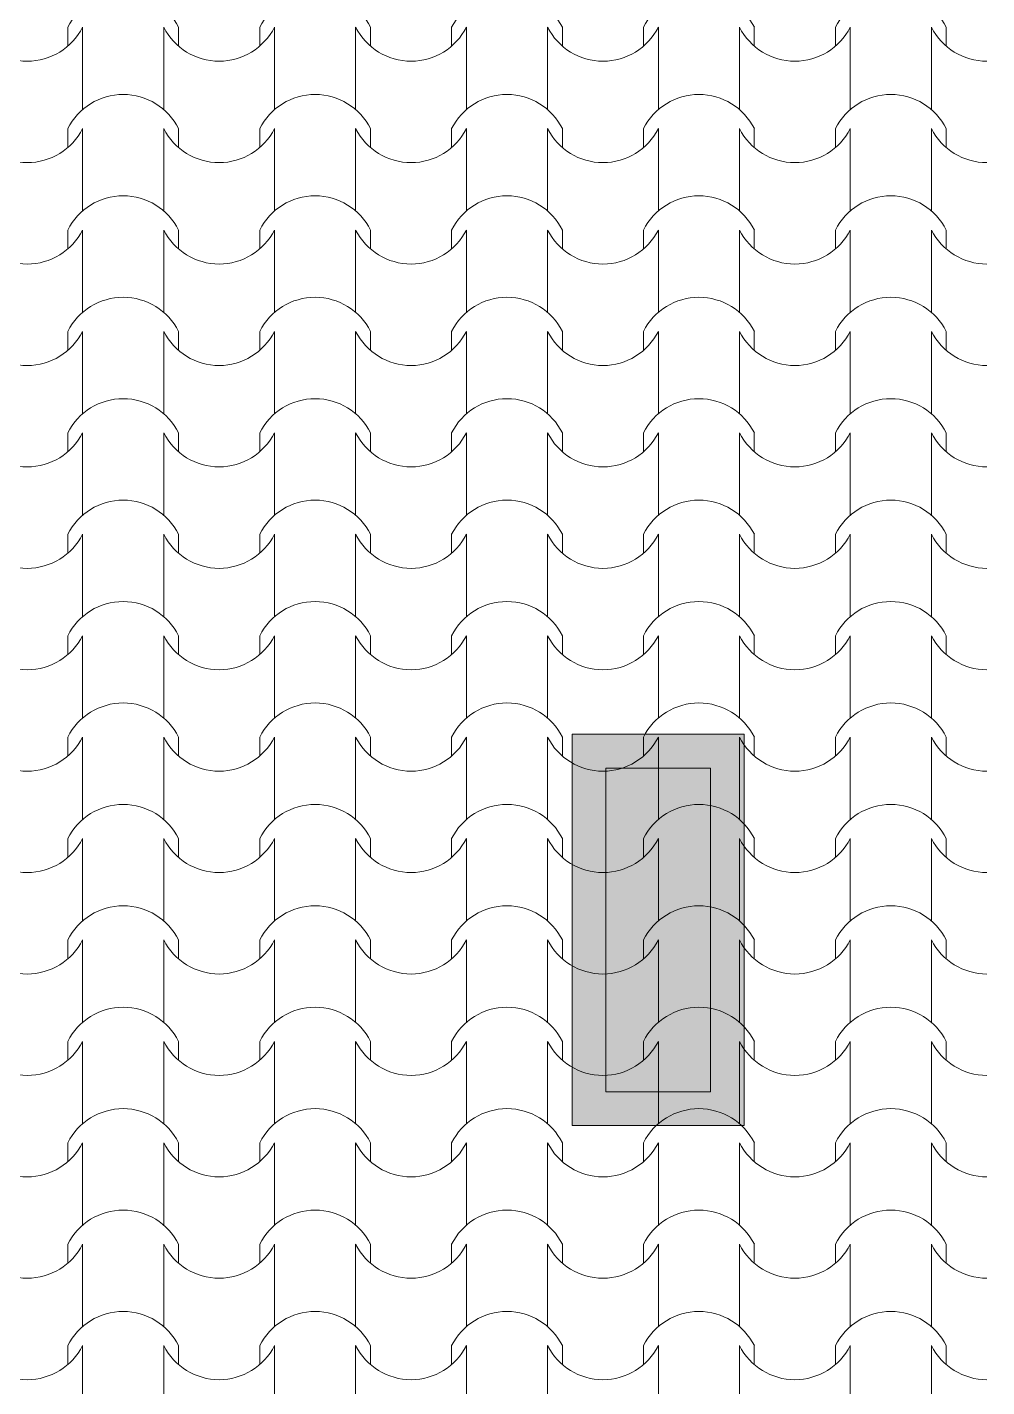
# Model space of a CAD drawing. Header units: feet. Extents: x 2791058 to 2855058, y -67651 to -26651.
# Drawn here: x 2827253 to 2830098, y -47993 to -43962 of the extents above; entities that cross this region are included whole.
import ezdxf

# ---------------------------------------------------------------- set-up
doc = ezdxf.new("R2010")
doc.units = ezdxf.units.FT
doc.header["$MEASUREMENT"] = 0
doc.layers.add('Shell - Roof_Pen_No__1', color=7, linetype='Continuous', lineweight=0)
doc.layers.add('Structural - Bearing_Pen_No__1', color=7, linetype='Continuous', lineweight=0)
doc.layers.add('Structural - Bearing_Pen_No__82', color=7, linetype='Continuous', lineweight=0, true_color=0xaaaaaa)

# ---------------------------------------------------------------- blocks, each defined once
blk = doc.blocks.new('*X4', base_point=(2247653.8, -76425))
at = {"layer": 'Structural - Bearing_Pen_No__82', "color": 253, "linetype": 'Continuous', "lineweight": 0, "true_color": 0xaaaaaa}
for p, q in [((2827373, -44018.3), (2827373, -43962.3)), ((2827417, -44084.2), (2827417, -43962.3)), ((2827657.4, -44084.2), (2827657.4, -43962.3)), ((2827701.5, -44018.3), (2827701.5, -43962.3)), ((2827941.9, -44018.3), (2827941.9, -43962.3)), ((2827985.9, -44084.2), (2827985.9, -43962.3)), ((2828226.4, -44084.2), (2828226.4, -43962.3)), ((2828270.4, -44018.3), (2828270.4, -43962.3)), ((2828510.9, -44018.3), (2828510.9, -43962.3)), ((2828554.9, -44084.2), (2828554.9, -43962.3)), ((2828795.4, -44084.2), (2828795.4, -43962.3)), ((2828839.4, -44018.3), (2828839.4, -43962.3)), ((2829079.8, -44018.3), (2829079.8, -43962.3)), ((2829123.9, -44084.2), (2829123.9, -43962.3)), ((2829364.3, -44084.2), (2829364.3, -43962.3)), ((2829408.3, -44018.3), (2829408.3, -43962.3)), ((2829648.8, -44018.3), (2829648.8, -43962.3)), ((2829692.8, -44084.2), (2829692.8, -43962.3)), ((2829933.3, -44084.2), (2829933.3, -43962.3)), ((2829977.3, -44018.3), (2829977.3, -43962.3)), ((2827417, -44206.2), (2827417, -44084.2)), ((2827657.4, -44206.2), (2827657.4, -44084.2)), ((2827985.9, -44206.2), (2827985.9, -44084.2)), ((2828226.4, -44206.2), (2828226.4, -44084.2)), ((2828554.9, -44206.2), (2828554.9, -44084.2)), ((2828795.4, -44206.2), (2828795.4, -44084.2)), ((2829123.9, -44206.2), (2829123.9, -44084.2)), ((2829364.3, -44206.2), (2829364.3, -44084.2)), ((2829692.8, -44206.2), (2829692.8, -44084.2)), ((2829933.3, -44206.2), (2829933.3, -44084.2)), ((2827373, -44319), (2827373, -44263)), ((2827417, -44384.9), (2827417, -44263)), ((2827657.4, -44384.9), (2827657.4, -44263)), ((2827701.5, -44319), (2827701.5, -44263)), ((2827941.9, -44319), (2827941.9, -44263)), ((2827985.9, -44384.9), (2827985.9, -44263)), ((2828226.4, -44384.9), (2828226.4, -44263)), ((2828270.4, -44319), (2828270.4, -44263)), ((2828510.9, -44319), (2828510.9, -44263)), ((2828554.9, -44384.9), (2828554.9, -44263)), ((2828795.4, -44384.9), (2828795.4, -44263)), ((2828839.4, -44319), (2828839.4, -44263)), ((2829079.8, -44319), (2829079.8, -44263)), ((2829123.9, -44384.9), (2829123.9, -44263)), ((2829364.3, -44384.9), (2829364.3, -44263)), ((2829408.3, -44319), (2829408.3, -44263)), ((2829648.8, -44319), (2829648.8, -44263)), ((2829692.8, -44384.9), (2829692.8, -44263)), ((2829933.3, -44384.9), (2829933.3, -44263)), ((2829977.3, -44319), (2829977.3, -44263)), ((2827417, -44506.8), (2827417, -44384.9)), ((2827657.4, -44506.8), (2827657.4, -44384.9)), ((2827985.9, -44506.8), (2827985.9, -44384.9)), ((2828226.4, -44506.8), (2828226.4, -44384.9)), ((2828554.9, -44506.8), (2828554.9, -44384.9)), ((2828795.4, -44506.8), (2828795.4, -44384.9)), ((2829123.9, -44506.8), (2829123.9, -44384.9)), ((2829364.3, -44506.8), (2829364.3, -44384.9)), ((2829692.8, -44506.8), (2829692.8, -44384.9)), ((2829933.3, -44506.8), (2829933.3, -44384.9)), ((2827373, -44619.7), (2827373, -44563.6)), ((2827417, -44685.6), (2827417, -44563.6)), ((2827657.4, -44685.6), (2827657.4, -44563.6)), ((2827701.5, -44619.7), (2827701.5, -44563.6)), ((2827941.9, -44619.7), (2827941.9, -44563.6)), ((2827985.9, -44685.6), (2827985.9, -44563.6)), ((2828226.4, -44685.6), (2828226.4, -44563.6)), ((2828270.4, -44619.7), (2828270.4, -44563.6)), ((2828510.9, -44619.7), (2828510.9, -44563.6)), ((2828554.9, -44685.6), (2828554.9, -44563.6)), ((2828795.4, -44685.6), (2828795.4, -44563.6)), ((2828839.4, -44619.7), (2828839.4, -44563.6)), ((2829079.8, -44619.7), (2829079.8, -44563.6)), ((2829123.9, -44685.6), (2829123.9, -44563.6)), ((2829364.3, -44685.6), (2829364.3, -44563.6)), ((2829408.3, -44619.7), (2829408.3, -44563.6)), ((2829648.8, -44619.7), (2829648.8, -44563.6)), ((2829692.8, -44685.6), (2829692.8, -44563.6)), ((2829933.3, -44685.6), (2829933.3, -44563.6)), ((2829977.3, -44619.7), (2829977.3, -44563.6)), ((2827417, -44807.5), (2827417, -44685.6)), ((2827657.4, -44807.5), (2827657.4, -44685.6)), ((2827985.9, -44807.5), (2827985.9, -44685.6)), ((2828226.4, -44807.5), (2828226.4, -44685.6)), ((2828554.9, -44807.5), (2828554.9, -44685.6)), ((2828795.4, -44807.5), (2828795.4, -44685.6)), ((2829123.9, -44807.5), (2829123.9, -44685.6)), ((2829364.3, -44807.5), (2829364.3, -44685.6)), ((2829692.8, -44807.5), (2829692.8, -44685.6)), ((2829933.3, -44807.5), (2829933.3, -44685.6)), ((2827373, -44920.4), (2827373, -44864.3)), ((2827417, -44986.2), (2827417, -44864.3)), ((2827657.4, -44986.2), (2827657.4, -44864.3)), ((2827701.5, -44920.4), (2827701.5, -44864.3)), ((2827941.9, -44920.4), (2827941.9, -44864.3)), ((2827985.9, -44986.2), (2827985.9, -44864.3)), ((2828226.4, -44986.2), (2828226.4, -44864.3)), ((2828270.4, -44920.4), (2828270.4, -44864.3)), ((2828510.9, -44920.4), (2828510.9, -44864.3)), ((2828554.9, -44986.2), (2828554.9, -44864.3)), ((2828795.4, -44986.2), (2828795.4, -44864.3)), ((2828839.4, -44920.4), (2828839.4, -44864.3)), ((2829079.8, -44920.4), (2829079.8, -44864.3)), ((2829123.9, -44986.2), (2829123.9, -44864.3)), ((2829364.3, -44986.2), (2829364.3, -44864.3)), ((2829408.3, -44920.4), (2829408.3, -44864.3)), ((2829648.8, -44920.4), (2829648.8, -44864.3)), ((2829692.8, -44986.2), (2829692.8, -44864.3)), ((2829933.3, -44986.2), (2829933.3, -44864.3)), ((2829977.3, -44920.4), (2829977.3, -44864.3)), ((2827417, -45108.2), (2827417, -44986.2)), ((2827657.4, -45108.2), (2827657.4, -44986.2)), ((2827985.9, -45108.2), (2827985.9, -44986.2)), ((2828226.4, -45108.2), (2828226.4, -44986.2)), ((2828554.9, -45108.2), (2828554.9, -44986.2)), ((2828795.4, -45108.2), (2828795.4, -44986.2)), ((2829123.9, -45108.2), (2829123.9, -44986.2)), ((2829364.3, -45108.2), (2829364.3, -44986.2)), ((2829692.8, -45108.2), (2829692.8, -44986.2)), ((2829933.3, -45108.2), (2829933.3, -44986.2)), ((2827373, -45221), (2827373, -45165)), ((2827417, -45286.9), (2827417, -45165)), ((2827657.4, -45286.9), (2827657.4, -45165)), ((2827701.5, -45221), (2827701.5, -45165)), ((2827941.9, -45221), (2827941.9, -45165)), ((2827985.9, -45286.9), (2827985.9, -45165)), ((2828226.4, -45286.9), (2828226.4, -45165)), ((2828270.4, -45221), (2828270.4, -45165)), ((2828510.9, -45221), (2828510.9, -45165)), ((2828554.9, -45286.9), (2828554.9, -45165)), ((2828795.4, -45286.9), (2828795.4, -45165)), ((2828839.4, -45221), (2828839.4, -45165)), ((2829079.8, -45221), (2829079.8, -45165)), ((2829123.9, -45286.9), (2829123.9, -45165)), ((2829364.3, -45286.9), (2829364.3, -45165)), ((2829408.3, -45221), (2829408.3, -45165)), ((2829648.8, -45221), (2829648.8, -45165)), ((2829692.8, -45286.9), (2829692.8, -45165)), ((2829933.3, -45286.9), (2829933.3, -45165)), ((2829977.3, -45221), (2829977.3, -45165)), ((2827417, -45408.8), (2827417, -45286.9)), ((2827657.4, -45408.8), (2827657.4, -45286.9)), ((2827985.9, -45408.8), (2827985.9, -45286.9)), ((2828226.4, -45408.8), (2828226.4, -45286.9)), ((2828554.9, -45408.8), (2828554.9, -45286.9)), ((2828795.4, -45408.8), (2828795.4, -45286.9)), ((2829123.9, -45408.8), (2829123.9, -45286.9)), ((2829364.3, -45408.8), (2829364.3, -45286.9)), ((2829692.8, -45408.8), (2829692.8, -45286.9)), ((2829933.3, -45408.8), (2829933.3, -45286.9)), ((2827373, -45521.7), (2827373, -45465.6)), ((2827417, -45587.6), (2827417, -45465.6)), ((2827657.4, -45587.6), (2827657.4, -45465.6)), ((2827701.5, -45521.7), (2827701.5, -45465.6)), ((2827941.9, -45521.7), (2827941.9, -45465.6)), ((2827985.9, -45587.6), (2827985.9, -45465.6)), ((2828226.4, -45587.6), (2828226.4, -45465.6)), ((2828270.4, -45521.7), (2828270.4, -45465.6)), ((2828510.9, -45521.7), (2828510.9, -45465.6)), ((2828554.9, -45587.6), (2828554.9, -45465.6)), ((2828795.4, -45587.6), (2828795.4, -45465.6)), ((2828839.4, -45521.7), (2828839.4, -45465.6)), ((2829079.8, -45521.7), (2829079.8, -45465.6)), ((2829123.9, -45587.6), (2829123.9, -45465.6)), ((2829364.3, -45587.6), (2829364.3, -45465.6)), ((2829408.3, -45521.7), (2829408.3, -45465.6)), ((2829648.8, -45521.7), (2829648.8, -45465.6)), ((2829692.8, -45587.6), (2829692.8, -45465.6)), ((2829933.3, -45587.6), (2829933.3, -45465.6)), ((2829977.3, -45521.7), (2829977.3, -45465.6)), ((2827417, -45709.5), (2827417, -45587.6)), ((2827657.4, -45709.5), (2827657.4, -45587.6)), ((2827985.9, -45709.5), (2827985.9, -45587.6)), ((2828226.4, -45709.5), (2828226.4, -45587.6)), ((2828554.9, -45709.5), (2828554.9, -45587.6)), ((2828795.4, -45709.5), (2828795.4, -45587.6)), ((2829123.9, -45709.5), (2829123.9, -45587.6)), ((2829364.3, -45709.5), (2829364.3, -45587.6)), ((2829692.8, -45709.5), (2829692.8, -45587.6)), ((2829933.3, -45709.5), (2829933.3, -45587.6)), ((2827373, -45822.4), (2827373, -45766.3)), ((2827417, -45888.3), (2827417, -45766.3)), ((2827657.4, -45888.3), (2827657.4, -45766.3)), ((2827701.5, -45822.4), (2827701.5, -45766.3)), ((2827941.9, -45822.4), (2827941.9, -45766.3)), ((2827985.9, -45888.3), (2827985.9, -45766.3)), ((2828226.4, -45888.3), (2828226.4, -45766.3)), ((2828270.4, -45822.4), (2828270.4, -45766.3)), ((2828510.9, -45822.4), (2828510.9, -45766.3)), ((2828554.9, -45888.3), (2828554.9, -45766.3)), ((2828795.4, -45888.3), (2828795.4, -45766.3)), ((2828839.4, -45822.4), (2828839.4, -45766.3)), ((2829079.8, -45822.4), (2829079.8, -45766.3)), ((2829123.9, -45888.3), (2829123.9, -45766.3)), ((2829364.3, -45888.3), (2829364.3, -45766.3)), ((2829408.3, -45822.4), (2829408.3, -45766.3)), ((2829648.8, -45822.4), (2829648.8, -45766.3)), ((2829692.8, -45888.3), (2829692.8, -45766.3)), ((2829933.3, -45888.3), (2829933.3, -45766.3)), ((2829977.3, -45822.4), (2829977.3, -45766.3)), ((2827417, -46010.2), (2827417, -45888.3)), ((2827657.4, -46010.2), (2827657.4, -45888.3)), ((2827985.9, -46010.2), (2827985.9, -45888.3)), ((2828226.4, -46010.2), (2828226.4, -45888.3)), ((2828554.9, -46010.2), (2828554.9, -45888.3)), ((2828795.4, -46010.2), (2828795.4, -45888.3)), ((2829123.9, -46010.2), (2829123.9, -45888.3)), ((2829364.3, -46010.2), (2829364.3, -45888.3)), ((2829692.8, -46010.2), (2829692.8, -45888.3)), ((2829933.3, -46010.2), (2829933.3, -45888.3)), ((2827373, -46123), (2827373, -46067)), ((2827417, -46188.9), (2827417, -46067)), ((2827657.4, -46188.9), (2827657.4, -46067)), ((2827701.5, -46123), (2827701.5, -46067)), ((2827941.9, -46123), (2827941.9, -46067)), ((2827985.9, -46188.9), (2827985.9, -46067)), ((2828226.4, -46188.9), (2828226.4, -46067)), ((2828270.4, -46123), (2828270.4, -46067)), ((2828510.9, -46123), (2828510.9, -46067)), ((2828554.9, -46188.9), (2828554.9, -46067)), ((2828795.4, -46188.9), (2828795.4, -46067)), ((2828839.4, -46123), (2828839.4, -46067)), ((2829079.8, -46123), (2829079.8, -46067)), ((2829123.9, -46188.9), (2829123.9, -46067)), ((2829364.3, -46188.9), (2829364.3, -46067)), ((2829408.3, -46123), (2829408.3, -46067)), ((2829648.8, -46123), (2829648.8, -46067)), ((2829692.8, -46188.9), (2829692.8, -46067)), ((2829933.3, -46188.9), (2829933.3, -46067)), ((2829977.3, -46123), (2829977.3, -46067)), ((2827417, -46310.9), (2827417, -46188.9)), ((2827657.4, -46310.9), (2827657.4, -46188.9)), ((2827985.9, -46310.9), (2827985.9, -46188.9)), ((2828226.4, -46310.9), (2828226.4, -46188.9)), ((2828554.9, -46310.9), (2828554.9, -46188.9)), ((2828795.4, -46310.9), (2828795.4, -46188.9)), ((2829123.9, -46310.9), (2829123.9, -46188.9)), ((2829364.3, -46310.9), (2829364.3, -46188.9)), ((2829692.8, -46310.9), (2829692.8, -46188.9)), ((2829933.3, -46310.9), (2829933.3, -46188.9)), ((2827373, -46423.7), (2827373, -46367.7)), ((2827417, -46489.6), (2827417, -46367.7)), ((2827657.4, -46489.6), (2827657.4, -46367.7)), ((2827701.5, -46423.7), (2827701.5, -46367.7)), ((2827941.9, -46423.7), (2827941.9, -46367.7)), ((2827985.9, -46489.6), (2827985.9, -46367.7)), ((2828226.4, -46489.6), (2828226.4, -46367.7)), ((2828270.4, -46423.7), (2828270.4, -46367.7)), ((2828510.9, -46423.7), (2828510.9, -46367.7)), ((2828554.9, -46489.6), (2828554.9, -46367.7)), ((2828795.4, -46489.6), (2828795.4, -46367.7)), ((2828839.4, -46423.7), (2828839.4, -46367.7)), ((2829079.8, -46423.7), (2829079.8, -46367.7)), ((2829123.9, -46489.6), (2829123.9, -46367.7)), ((2829364.3, -46489.6), (2829364.3, -46367.7)), ((2829408.3, -46423.7), (2829408.3, -46367.7)), ((2829648.8, -46423.7), (2829648.8, -46367.7)), ((2829692.8, -46489.6), (2829692.8, -46367.7)), ((2829933.3, -46489.6), (2829933.3, -46367.7)), ((2829977.3, -46423.7), (2829977.3, -46367.7)), ((2827417, -46611.5), (2827417, -46489.6)), ((2827657.4, -46611.5), (2827657.4, -46489.6)), ((2827985.9, -46611.5), (2827985.9, -46489.6)), ((2828226.4, -46611.5), (2828226.4, -46489.6)), ((2828554.9, -46611.5), (2828554.9, -46489.6)), ((2828795.4, -46611.5), (2828795.4, -46489.6)), ((2829123.9, -46611.5), (2829123.9, -46489.6)), ((2829364.3, -46611.5), (2829364.3, -46489.6)), ((2829692.8, -46611.5), (2829692.8, -46489.6)), ((2829933.3, -46611.5), (2829933.3, -46489.6)), ((2827373, -46724.4), (2827373, -46668.3)), ((2827417, -46790.3), (2827417, -46668.3)), ((2827657.4, -46790.3), (2827657.4, -46668.3)), ((2827701.5, -46724.4), (2827701.5, -46668.3)), ((2827941.9, -46724.4), (2827941.9, -46668.3)), ((2827985.9, -46790.3), (2827985.9, -46668.3)), ((2828226.4, -46790.3), (2828226.4, -46668.3)), ((2828270.4, -46724.4), (2828270.4, -46668.3)), ((2828510.9, -46724.4), (2828510.9, -46668.3)), ((2828554.9, -46790.3), (2828554.9, -46668.3)), ((2828795.4, -46790.3), (2828795.4, -46668.3)), ((2828839.4, -46724.4), (2828839.4, -46668.3)), ((2829079.8, -46724.4), (2829079.8, -46668.3)), ((2829123.9, -46790.3), (2829123.9, -46668.3)), ((2829364.3, -46790.3), (2829364.3, -46668.3)), ((2829408.3, -46724.4), (2829408.3, -46668.3)), ((2829648.8, -46724.4), (2829648.8, -46668.3)), ((2829692.8, -46790.3), (2829692.8, -46668.3)), ((2829933.3, -46790.3), (2829933.3, -46668.3)), ((2829977.3, -46724.4), (2829977.3, -46668.3)), ((2827417, -46912.2), (2827417, -46790.3)), ((2827657.4, -46912.2), (2827657.4, -46790.3)), ((2827985.9, -46912.2), (2827985.9, -46790.3)), ((2828226.4, -46912.2), (2828226.4, -46790.3)), ((2828554.9, -46912.2), (2828554.9, -46790.3)), ((2828795.4, -46912.2), (2828795.4, -46790.3)), ((2829123.9, -46912.2), (2829123.9, -46790.3)), ((2829364.3, -46912.2), (2829364.3, -46790.3)), ((2829692.8, -46912.2), (2829692.8, -46790.3)), ((2829933.3, -46912.2), (2829933.3, -46790.3)), ((2827373, -47025.1), (2827373, -46969)), ((2827417, -47090.9), (2827417, -46969)), ((2827657.4, -47090.9), (2827657.4, -46969)), ((2827701.5, -47025.1), (2827701.5, -46969)), ((2827941.9, -47025.1), (2827941.9, -46969)), ((2827985.9, -47090.9), (2827985.9, -46969)), ((2828226.4, -47090.9), (2828226.4, -46969)), ((2828270.4, -47025.1), (2828270.4, -46969)), ((2828510.9, -47025.1), (2828510.9, -46969)), ((2828554.9, -47090.9), (2828554.9, -46969)), ((2828795.4, -47090.9), (2828795.4, -46969)), ((2828839.4, -47025.1), (2828839.4, -46969)), ((2829079.8, -47025.1), (2829079.8, -46969)), ((2829123.9, -47090.9), (2829123.9, -46969)), ((2829364.3, -47090.9), (2829364.3, -46969)), ((2829408.3, -47025.1), (2829408.3, -46969)), ((2829648.8, -47025.1), (2829648.8, -46969)), ((2829692.8, -47090.9), (2829692.8, -46969)), ((2829933.3, -47090.9), (2829933.3, -46969)), ((2829977.3, -47025.1), (2829977.3, -46969)), ((2827417, -47212.9), (2827417, -47090.9)), ((2827657.4, -47212.9), (2827657.4, -47090.9)), ((2827985.9, -47212.9), (2827985.9, -47090.9)), ((2828226.4, -47212.9), (2828226.4, -47090.9)), ((2828554.9, -47212.9), (2828554.9, -47090.9)), ((2828795.4, -47212.9), (2828795.4, -47090.9)), ((2829123.9, -47212.9), (2829123.9, -47090.9)), ((2829364.3, -47212.9), (2829364.3, -47090.9)), ((2829692.8, -47212.9), (2829692.8, -47090.9)), ((2829933.3, -47212.9), (2829933.3, -47090.9)), ((2827373, -47325.7), (2827373, -47269.7)), ((2827417, -47391.6), (2827417, -47269.7)), ((2827657.4, -47391.6), (2827657.4, -47269.7)), ((2827701.5, -47325.7), (2827701.5, -47269.7)), ((2827941.9, -47325.7), (2827941.9, -47269.7)), ((2827985.9, -47391.6), (2827985.9, -47269.7)), ((2828226.4, -47391.6), (2828226.4, -47269.7)), ((2828270.4, -47325.7), (2828270.4, -47269.7)), ((2828510.9, -47325.7), (2828510.9, -47269.7)), ((2828554.9, -47391.6), (2828554.9, -47269.7)), ((2828795.4, -47391.6), (2828795.4, -47269.7)), ((2828839.4, -47325.7), (2828839.4, -47269.7)), ((2829079.8, -47325.7), (2829079.8, -47269.7)), ((2829123.9, -47391.6), (2829123.9, -47269.7)), ((2829364.3, -47391.6), (2829364.3, -47269.7)), ((2829408.3, -47325.7), (2829408.3, -47269.7)), ((2829648.8, -47325.7), (2829648.8, -47269.7)), ((2829692.8, -47391.6), (2829692.8, -47269.7)), ((2829933.3, -47391.6), (2829933.3, -47269.7)), ((2829977.3, -47325.7), (2829977.3, -47269.7)), ((2827417, -47513.6), (2827417, -47391.6)), ((2827657.4, -47513.6), (2827657.4, -47391.6)), ((2827985.9, -47513.6), (2827985.9, -47391.6)), ((2828226.4, -47513.6), (2828226.4, -47391.6)), ((2828554.9, -47513.6), (2828554.9, -47391.6)), ((2828795.4, -47513.6), (2828795.4, -47391.6)), ((2829123.9, -47513.6), (2829123.9, -47391.6)), ((2829364.3, -47513.6), (2829364.3, -47391.6)), ((2829692.8, -47513.6), (2829692.8, -47391.6)), ((2829933.3, -47513.6), (2829933.3, -47391.6)), ((2827373, -47626.4), (2827373, -47570.3)), ((2827417, -47692.3), (2827417, -47570.3)), ((2827657.4, -47692.3), (2827657.4, -47570.3)), ((2827701.5, -47626.4), (2827701.5, -47570.3)), ((2827941.9, -47626.4), (2827941.9, -47570.3)), ((2827985.9, -47692.3), (2827985.9, -47570.3)), ((2828226.4, -47692.3), (2828226.4, -47570.3)), ((2828270.4, -47626.4), (2828270.4, -47570.3)), ((2828510.9, -47626.4), (2828510.9, -47570.3)), ((2828554.9, -47692.3), (2828554.9, -47570.3)), ((2828795.4, -47692.3), (2828795.4, -47570.3)), ((2828839.4, -47626.4), (2828839.4, -47570.3)), ((2829079.8, -47626.4), (2829079.8, -47570.3)), ((2829123.9, -47692.3), (2829123.9, -47570.3)), ((2829364.3, -47692.3), (2829364.3, -47570.3)), ((2829408.3, -47626.4), (2829408.3, -47570.3)), ((2829648.8, -47626.4), (2829648.8, -47570.3)), ((2829692.8, -47692.3), (2829692.8, -47570.3)), ((2829933.3, -47692.3), (2829933.3, -47570.3)), ((2829977.3, -47626.4), (2829977.3, -47570.3)), ((2827417, -47814.2), (2827417, -47692.3)), ((2827657.4, -47814.2), (2827657.4, -47692.3)), ((2827985.9, -47814.2), (2827985.9, -47692.3)), ((2828226.4, -47814.2), (2828226.4, -47692.3)), ((2828554.9, -47814.2), (2828554.9, -47692.3)), ((2828795.4, -47814.2), (2828795.4, -47692.3)), ((2829123.9, -47814.2), (2829123.9, -47692.3)), ((2829364.3, -47814.2), (2829364.3, -47692.3)), ((2829692.8, -47814.2), (2829692.8, -47692.3)), ((2829933.3, -47814.2), (2829933.3, -47692.3)), ((2827373, -47927.1), (2827373, -47871)), ((2827417, -47993), (2827417, -47871)), ((2827657.4, -47993), (2827657.4, -47871)), ((2827701.5, -47927.1), (2827701.5, -47871)), ((2827941.9, -47927.1), (2827941.9, -47871)), ((2827985.9, -47993), (2827985.9, -47871)), ((2828226.4, -47993), (2828226.4, -47871)), ((2828270.4, -47927.1), (2828270.4, -47871)), ((2828510.9, -47927.1), (2828510.9, -47871)), ((2828554.9, -47993), (2828554.9, -47871)), ((2828795.4, -47993), (2828795.4, -47871)), ((2828839.4, -47927.1), (2828839.4, -47871)), ((2829079.8, -47927.1), (2829079.8, -47871)), ((2829123.9, -47993), (2829123.9, -47871)), ((2829364.3, -47993), (2829364.3, -47871)), ((2829408.3, -47927.1), (2829408.3, -47871)), ((2829648.8, -47927.1), (2829648.8, -47871)), ((2829692.8, -47993), (2829692.8, -47871)), ((2829933.3, -47993), (2829933.3, -47871)), ((2829977.3, -47927.1), (2829977.3, -47871)), ((2827417, -48114.9), (2827417, -47993)), ((2827657.4, -48114.9), (2827657.4, -47993)), ((2827985.9, -48114.9), (2827985.9, -47993)), ((2828226.4, -48114.9), (2828226.4, -47993)), ((2828554.9, -48114.9), (2828554.9, -47993)), ((2828795.4, -48114.9), (2828795.4, -47993)), ((2829123.9, -48114.9), (2829123.9, -47993)), ((2829364.3, -48114.9), (2829364.3, -47993)), ((2829692.8, -48114.9), (2829692.8, -47993)), ((2829933.3, -48114.9), (2829933.3, -47993))]:
    blk.add_line(p, q, dxfattribs=at)
for centre, radius, start, end in [((2827537.2, -44044.9), 183.9, 26.7044, 153.2956), ((2828106.2, -44044.9), 183.9, 26.7044, 153.2956), ((2828675.1, -44044.9), 183.9, 26.7044, 153.2956), ((2829244.1, -44044.9), 183.9, 26.7044, 153.2956), ((2829813.1, -44044.9), 183.9, 26.7044, 153.2956), ((2827253.3, -43878.4), 184.9, 206.9885, 269.8295), ((2827252.2, -43878.4), 184.9, 270.1705, 333.0115), ((2827822.2, -43878.4), 184.9, 206.9885, 269.8295), ((2827821.1, -43878.4), 184.9, 270.1705, 333.0115), ((2828391.2, -43878.4), 184.9, 206.9885, 269.8295), ((2828390.1, -43878.4), 184.9, 270.1705, 333.0115), ((2828960.2, -43878.4), 184.9, 206.9885, 269.8295), ((2828959.1, -43878.4), 184.9, 270.1705, 333.0115), ((2829529.1, -43878.4), 184.9, 206.9885, 269.8295), ((2829528, -43878.4), 184.9, 270.1705, 333.0115), ((2830098.1, -43878.4), 184.9, 206.9885, 269.8295), ((2827537.2, -44345.6), 183.9, 26.7044, 153.2956), ((2828106.2, -44345.6), 183.9, 26.7044, 153.2956), ((2828675.1, -44345.6), 183.9, 26.7044, 153.2956), ((2829244.1, -44345.6), 183.9, 26.7044, 153.2956), ((2829813.1, -44345.6), 183.9, 26.7044, 153.2956), ((2827253.3, -44179), 184.9, 206.9885, 269.8295), ((2827252.2, -44179), 184.9, 270.1705, 333.0115), ((2827822.2, -44179), 184.9, 206.9885, 269.8295), ((2827821.1, -44179), 184.9, 270.1705, 333.0115), ((2828391.2, -44179), 184.9, 206.9885, 269.8295), ((2828390.1, -44179), 184.9, 270.1705, 333.0115), ((2828960.2, -44179), 184.9, 206.9885, 269.8295), ((2828959.1, -44179), 184.9, 270.1705, 333.0115), ((2829529.1, -44179), 184.9, 206.9885, 269.8295), ((2829528, -44179), 184.9, 270.1705, 333.0115), ((2830098.1, -44179), 184.9, 206.9885, 269.8295), ((2827537.2, -44646.2), 183.9, 26.7044, 153.2956), ((2828106.2, -44646.2), 183.9, 26.7044, 153.2956), ((2828675.1, -44646.2), 183.9, 26.7044, 153.2956), ((2829244.1, -44646.2), 183.9, 26.7044, 153.2956), ((2829813.1, -44646.2), 183.9, 26.7044, 153.2956), ((2827253.3, -44479.7), 184.9, 206.9885, 269.8295), ((2827252.2, -44479.7), 184.9, 270.1705, 333.0115), ((2827822.2, -44479.7), 184.9, 206.9885, 269.8295), ((2827821.1, -44479.7), 184.9, 270.1705, 333.0115), ((2828391.2, -44479.7), 184.9, 206.9885, 269.8295), ((2828390.1, -44479.7), 184.9, 270.1705, 333.0115), ((2828960.2, -44479.7), 184.9, 206.9885, 269.8295), ((2828959.1, -44479.7), 184.9, 270.1705, 333.0115), ((2829529.1, -44479.7), 184.9, 206.9885, 269.8295), ((2829528, -44479.7), 184.9, 270.1705, 333.0115), ((2830098.1, -44479.7), 184.9, 206.9885, 269.8295), ((2827537.2, -44946.9), 183.9, 26.7044, 153.2956), ((2828106.2, -44946.9), 183.9, 26.7044, 153.2956), ((2828675.1, -44946.9), 183.9, 26.7044, 153.2956), ((2829244.1, -44946.9), 183.9, 26.7044, 153.2956), ((2829813.1, -44946.9), 183.9, 26.7044, 153.2956), ((2827253.3, -44780.4), 184.9, 206.9885, 269.8295), ((2827252.2, -44780.4), 184.9, 270.1705, 333.0115), ((2827822.2, -44780.4), 184.9, 206.9885, 269.8295), ((2827821.1, -44780.4), 184.9, 270.1705, 333.0115), ((2828391.2, -44780.4), 184.9, 206.9885, 269.8295), ((2828390.1, -44780.4), 184.9, 270.1705, 333.0115), ((2828960.2, -44780.4), 184.9, 206.9885, 269.8295), ((2828959.1, -44780.4), 184.9, 270.1705, 333.0115), ((2829529.1, -44780.4), 184.9, 206.9885, 269.8295), ((2829528, -44780.4), 184.9, 270.1705, 333.0115), ((2830098.1, -44780.4), 184.9, 206.9885, 269.8295), ((2827537.2, -45247.6), 183.9, 26.7044, 153.2956), ((2828106.2, -45247.6), 183.9, 26.7044, 153.2956), ((2828675.1, -45247.6), 183.9, 26.7044, 153.2956), ((2829244.1, -45247.6), 183.9, 26.7044, 153.2956), ((2829813.1, -45247.6), 183.9, 26.7044, 153.2956), ((2827253.3, -45081), 184.9, 206.9885, 269.8295), ((2827252.2, -45081), 184.9, 270.1705, 333.0115), ((2827822.2, -45081), 184.9, 206.9885, 269.8295), ((2827821.1, -45081), 184.9, 270.1705, 333.0115), ((2828391.2, -45081), 184.9, 206.9885, 269.8295), ((2828390.1, -45081), 184.9, 270.1705, 333.0115), ((2828960.2, -45081), 184.9, 206.9885, 269.8295), ((2828959.1, -45081), 184.9, 270.1705, 333.0115), ((2829529.1, -45081), 184.9, 206.9885, 269.8295), ((2829528, -45081), 184.9, 270.1705, 333.0115), ((2830098.1, -45081), 184.9, 206.9885, 269.8295), ((2827537.2, -45548.3), 183.9, 26.7044, 153.2956), ((2828106.2, -45548.3), 183.9, 26.7044, 153.2956), ((2828675.1, -45548.3), 183.9, 26.7044, 153.2956), ((2829244.1, -45548.3), 183.9, 26.7044, 153.2956), ((2829813.1, -45548.3), 183.9, 26.7044, 153.2956), ((2827253.3, -45381.7), 184.9, 206.9885, 269.8295), ((2827252.2, -45381.7), 184.9, 270.1705, 333.0115), ((2827822.2, -45381.7), 184.9, 206.9885, 269.8295), ((2827821.1, -45381.7), 184.9, 270.1705, 333.0115), ((2828391.2, -45381.7), 184.9, 206.9885, 269.8295), ((2828390.1, -45381.7), 184.9, 270.1705, 333.0115), ((2828960.2, -45381.7), 184.9, 206.9885, 269.8295), ((2828959.1, -45381.7), 184.9, 270.1705, 333.0115), ((2829529.1, -45381.7), 184.9, 206.9885, 269.8295), ((2829528, -45381.7), 184.9, 270.1705, 333.0115), ((2830098.1, -45381.7), 184.9, 206.9885, 269.8295), ((2827537.2, -45848.9), 183.9, 26.7044, 153.2956), ((2828106.2, -45848.9), 183.9, 26.7044, 153.2956), ((2828675.1, -45848.9), 183.9, 26.7044, 153.2956), ((2829244.1, -45848.9), 183.9, 26.7044, 153.2956), ((2829813.1, -45848.9), 183.9, 26.7044, 153.2956), ((2827253.3, -45682.4), 184.9, 206.9885, 269.8295), ((2827252.2, -45682.4), 184.9, 270.1705, 333.0115), ((2827822.2, -45682.4), 184.9, 206.9885, 269.8295), ((2827821.1, -45682.4), 184.9, 270.1705, 333.0115), ((2828391.2, -45682.4), 184.9, 206.9885, 269.8295), ((2828390.1, -45682.4), 184.9, 270.1705, 333.0115), ((2828960.2, -45682.4), 184.9, 206.9885, 269.8295), ((2828959.1, -45682.4), 184.9, 270.1705, 333.0115), ((2829529.1, -45682.4), 184.9, 206.9885, 269.8295), ((2829528, -45682.4), 184.9, 270.1705, 333.0115), ((2830098.1, -45682.4), 184.9, 206.9885, 269.8295), ((2827537.2, -46149.6), 183.9, 26.7044, 153.2956), ((2828106.2, -46149.6), 183.9, 26.7044, 153.2956), ((2828675.1, -46149.6), 183.9, 26.7044, 153.2956), ((2829244.1, -46149.6), 183.9, 26.7044, 153.2956), ((2829813.1, -46149.6), 183.9, 26.7044, 153.2956), ((2827253.3, -45983.1), 184.9, 206.9885, 269.8295), ((2827252.2, -45983.1), 184.9, 270.1705, 333.0115), ((2827822.2, -45983.1), 184.9, 206.9885, 269.8295), ((2827821.1, -45983.1), 184.9, 270.1705, 333.0115), ((2828391.2, -45983.1), 184.9, 206.9885, 269.8295), ((2828390.1, -45983.1), 184.9, 270.1705, 333.0115), ((2828960.2, -45983.1), 184.9, 206.9885, 269.8295), ((2828959.1, -45983.1), 184.9, 270.1705, 333.0115), ((2829529.1, -45983.1), 184.9, 206.9885, 269.8295), ((2829528, -45983.1), 184.9, 270.1705, 333.0115), ((2830098.1, -45983.1), 184.9, 206.9885, 269.8295), ((2827537.2, -46450.3), 183.9, 26.7044, 153.2956), ((2828106.2, -46450.3), 183.9, 26.7044, 153.2956), ((2828675.1, -46450.3), 183.9, 26.7044, 153.2956), ((2829244.1, -46450.3), 183.9, 26.7044, 153.2956), ((2829813.1, -46450.3), 183.9, 26.7044, 153.2956), ((2827253.3, -46283.7), 184.9, 206.9885, 269.8295), ((2827252.2, -46283.7), 184.9, 270.1705, 333.0115), ((2827822.2, -46283.7), 184.9, 206.9885, 269.8295), ((2827821.1, -46283.7), 184.9, 270.1705, 333.0115), ((2828391.2, -46283.7), 184.9, 206.9885, 269.8295), ((2828390.1, -46283.7), 184.9, 270.1705, 333.0115), ((2828960.2, -46283.7), 184.9, 206.9885, 269.8295), ((2828959.1, -46283.7), 184.9, 270.1705, 333.0115), ((2829529.1, -46283.7), 184.9, 206.9885, 269.8295), ((2829528, -46283.7), 184.9, 270.1705, 333.0115), ((2830098.1, -46283.7), 184.9, 206.9885, 269.8295), ((2827537.2, -46751), 183.9, 26.7044, 153.2956), ((2828106.2, -46751), 183.9, 26.7044, 153.2956), ((2828675.1, -46751), 183.9, 26.7044, 153.2956), ((2829244.1, -46751), 183.9, 26.7044, 153.2956), ((2829813.1, -46751), 183.9, 26.7044, 153.2956), ((2827253.3, -46584.4), 184.9, 206.9885, 269.8295), ((2827252.2, -46584.4), 184.9, 270.1705, 333.0115), ((2827822.2, -46584.4), 184.9, 206.9885, 269.8295), ((2827821.1, -46584.4), 184.9, 270.1705, 333.0115), ((2828391.2, -46584.4), 184.9, 206.9885, 269.8295), ((2828390.1, -46584.4), 184.9, 270.1705, 333.0115), ((2828960.2, -46584.4), 184.9, 206.9885, 269.8295), ((2828959.1, -46584.4), 184.9, 270.1705, 333.0115), ((2829529.1, -46584.4), 184.9, 206.9885, 269.8295), ((2829528, -46584.4), 184.9, 270.1705, 333.0115), ((2830098.1, -46584.4), 184.9, 206.9885, 269.8295), ((2827537.2, -47051.6), 183.9, 26.7044, 153.2956), ((2828106.2, -47051.6), 183.9, 26.7044, 153.2956), ((2828675.1, -47051.6), 183.9, 26.7044, 153.2956), ((2829244.1, -47051.6), 183.9, 26.7044, 153.2956), ((2829813.1, -47051.6), 183.9, 26.7044, 153.2956), ((2827253.3, -46885.1), 184.9, 206.9885, 269.8295), ((2827252.2, -46885.1), 184.9, 270.1705, 333.0115), ((2827822.2, -46885.1), 184.9, 206.9885, 269.8295), ((2827821.1, -46885.1), 184.9, 270.1705, 333.0115), ((2828391.2, -46885.1), 184.9, 206.9885, 269.8295), ((2828390.1, -46885.1), 184.9, 270.1705, 333.0115), ((2828960.2, -46885.1), 184.9, 206.9885, 269.8295), ((2828959.1, -46885.1), 184.9, 270.1705, 333.0115), ((2829529.1, -46885.1), 184.9, 206.9885, 269.8295), ((2829528, -46885.1), 184.9, 270.1705, 333.0115), ((2830098.1, -46885.1), 184.9, 206.9885, 269.8295), ((2827537.2, -47352.3), 183.9, 26.7044, 153.2956), ((2828106.2, -47352.3), 183.9, 26.7044, 153.2956), ((2828675.1, -47352.3), 183.9, 26.7044, 153.2956), ((2829244.1, -47352.3), 183.9, 26.7044, 153.2956), ((2829813.1, -47352.3), 183.9, 26.7044, 153.2956), ((2827253.3, -47185.8), 184.9, 206.9885, 269.8295), ((2827252.2, -47185.8), 184.9, 270.1705, 333.0115), ((2827822.2, -47185.8), 184.9, 206.9885, 269.8295), ((2827821.1, -47185.8), 184.9, 270.1705, 333.0115), ((2828391.2, -47185.8), 184.9, 206.9885, 269.8295), ((2828390.1, -47185.8), 184.9, 270.1705, 333.0115), ((2828960.2, -47185.8), 184.9, 206.9885, 269.8295), ((2828959.1, -47185.8), 184.9, 270.1705, 333.0115), ((2829529.1, -47185.8), 184.9, 206.9885, 269.8295), ((2829528, -47185.8), 184.9, 270.1705, 333.0115), ((2830098.1, -47185.8), 184.9, 206.9885, 269.8295), ((2827537.2, -47653), 183.9, 26.7044, 153.2956), ((2828106.2, -47653), 183.9, 26.7044, 153.2956), ((2828675.1, -47653), 183.9, 26.7044, 153.2956), ((2829244.1, -47653), 183.9, 26.7044, 153.2956), ((2829813.1, -47653), 183.9, 26.7044, 153.2956), ((2827253.3, -47486.4), 184.9, 206.9885, 269.8295), ((2827252.2, -47486.4), 184.9, 270.1705, 333.0115), ((2827822.2, -47486.4), 184.9, 206.9885, 269.8295), ((2827821.1, -47486.4), 184.9, 270.1705, 333.0115), ((2828391.2, -47486.4), 184.9, 206.9885, 269.8295), ((2828390.1, -47486.4), 184.9, 270.1705, 333.0115), ((2828960.2, -47486.4), 184.9, 206.9885, 269.8295), ((2828959.1, -47486.4), 184.9, 270.1705, 333.0115), ((2829529.1, -47486.4), 184.9, 206.9885, 269.8295), ((2829528, -47486.4), 184.9, 270.1705, 333.0115), ((2830098.1, -47486.4), 184.9, 206.9885, 269.8295), ((2827537.2, -47953.6), 183.9, 26.7044, 153.2956), ((2828106.2, -47953.6), 183.9, 26.7044, 153.2956), ((2828675.1, -47953.6), 183.9, 26.7044, 153.2956), ((2829244.1, -47953.6), 183.9, 26.7044, 153.2956), ((2829813.1, -47953.6), 183.9, 26.7044, 153.2956), ((2827253.3, -47787.1), 184.9, 206.9885, 269.8295), ((2827252.2, -47787.1), 184.9, 270.1705, 333.0115), ((2827822.2, -47787.1), 184.9, 206.9885, 269.8295), ((2827821.1, -47787.1), 184.9, 270.1705, 333.0115), ((2828391.2, -47787.1), 184.9, 206.9885, 269.8295), ((2828390.1, -47787.1), 184.9, 270.1705, 333.0115), ((2828960.2, -47787.1), 184.9, 206.9885, 269.8295), ((2828959.1, -47787.1), 184.9, 270.1705, 333.0115), ((2829529.1, -47787.1), 184.9, 206.9885, 269.8295), ((2829528, -47787.1), 184.9, 270.1705, 333.0115), ((2830098.1, -47787.1), 184.9, 206.9885, 269.8295)]:
    blk.add_arc(centre, radius, start, end, dxfattribs=at)
blk = doc.blocks.new('Fill_2', base_point=(2247653.8, -74225))
at = {"layer": 'Structural - Bearing_Pen_No__82', "color": 253, "linetype": 'Continuous', "lineweight": 0, "true_color": 0xaaaaaa}
blk.add_blockref('*X4', (2247653.8, -76425), dxfattribs=at)

msp = doc.modelspace()

# ---------------------------------------------------------------- hatches: boundary and pattern name
at = {"layer": 'Structural - Bearing_Pen_No__1', "linetype": 'Continuous', "lineweight": 0}
h = msp.add_hatch(color=9, dxfattribs=at)
h.paths.add_polyline_path([(2829378.173, -46058.549), (2828868.173, -46058.549), (2828868.173, -47218.549), (2829378.173, -47218.549)])
h.paths.add_polyline_path([(2828968.173, -47118.549), (2829278.173, -47118.549), (2829278.173, -46158.549), (2828968.173, -46158.549)], flags=0)
msp.add_hatch(color=8, dxfattribs=at).paths.add_polyline_path([(2829278.173, -46158.549), (2828968.173, -46158.549), (2828968.173, -47118.549), (2829278.173, -47118.549)])

# ---------------------------------------------------------------- linework, layer by layer
at = {"layer": 'Shell - Roof_Pen_No__1', "color": 7, "linetype": 'Continuous', "lineweight": 0}
for p, q in [((2829378.173, -46058.549), (2828868.173, -46058.549)), ((2828868.173, -46058.549), (2828868.173, -47218.549)), ((2829378.173, -47218.549), (2829378.173, -46058.549)), ((2828868.173, -47218.549), (2829378.173, -47218.549))]:
    msp.add_line(p, q, dxfattribs=at)
at = {"layer": 'Structural - Bearing_Pen_No__1', "color": 7, "linetype": 'Continuous', "lineweight": 0, "flags": 128}
msp.add_lwpolyline([(2829278.173, -46158.549), (2828968.173, -46158.549), (2828968.173, -47118.549), (2829278.173, -47118.549)], close=True, dxfattribs=at)

# ---------------------------------------------------------------- block references
at = {"layer": 'Structural - Bearing_Pen_No__82', "color": 253, "linetype": 'Continuous', "lineweight": 0, "true_color": 0xaaaaaa}
msp.add_blockref('Fill_2', (2247653.822, -74224.967), dxfattribs=at)

doc.saveas('drawing.dxf')
